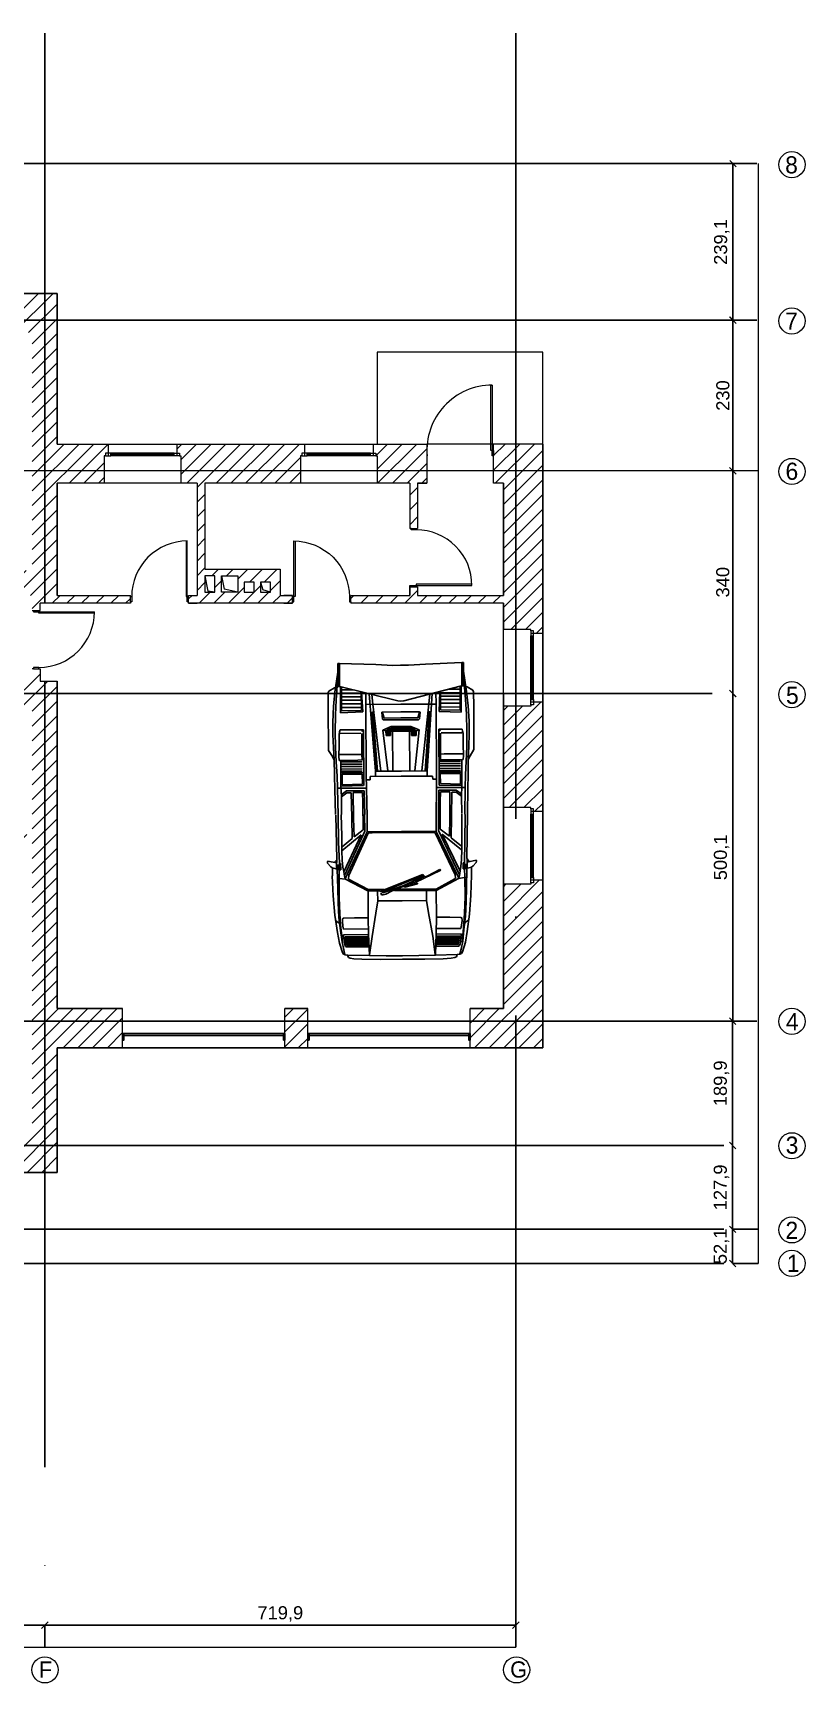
# Model space of a CAD drawing. Header units: centimetres. Extents: x -11062 to 12236, y -3130 to 12397.
# Drawn here: x 11041 to 12221, y 8059 to 10578 of the extents above; entities that cross this region are included whole.
import ezdxf

# ---------------------------------------------------------------- set-up
doc = ezdxf.new("R2010")
doc.units = ezdxf.units.CM
doc.header["$PDMODE"] = 35
doc.header["$PDSIZE"] = 10
doc.linetypes.add('ACAD_ISO04W100', pattern=[30, 24, -3, 0, -3])
for name, color, linetype in [('cad-block.com', 7, 'Continuous'), ('dvoriste', 95, 'Continuous'), ('kote', 201, 'Continuous'), ('namjestaj', 31, 'Continuous'), ('pomocne', 2, 'ACAD_ISO04W100'), ('prozori', 140, 'Continuous'), ('vrata', 130, 'Continuous'), ('zidovi', 11, 'Continuous')]:
    doc.layers.add(name, color=color, linetype=linetype)
doc.styles.add('Annotative', font='arial.ttf')
doc.styles.get("Standard").update_dxf_attribs({"font": ''})
doc.styles.get('Standard').set_extended_font_data('Bahnschrift Light')
doc.dimstyles.new('Copy(2) of ISO-25', dxfattribs={"dimscale": 0.1, "dimtxt": 200, "dimasz": 100, "dimexe": 1.25, "dimexo": 0.625, "dimgap": 50, "dimtad": 1, "dimdec": 1, "dimtxsty": 'Annotative', "dimblk": 'OBLIQUE', "dimcen": 2, "dimadec": 0, "dimazin": 0, "dimtfac": 1, "dimtdec": 1, "dimtmove": 0, "dimatfit": 3, "dimldrblk": 'OBLIQUE', "dimfxl": 1, "dimarcsym": 0})

# ---------------------------------------------------------------- blocks, each defined once
blk = doc.blocks.new('vrata')
at = {"layer": 'vrata', "lineweight": 5}
blk.add_lwpolyline([(13, -2), (15, -2), (15, -6), (15, -10), (13, -10)], dxfattribs=at)
blk.add_lwpolyline([(17, -95), (17, -10), (15, -10), (15, -95, 0.414214), (100, -10)], format="xyb", dxfattribs=at)
blk.add_lwpolyline([(102, -2), (102, -10), (100, -10), (100, -2)], close=True, dxfattribs=at)
at = {"layer": 'zidovi', "lineweight": 5}
for p, q in [((13, 0), (0, 0)), ((0, 0), (13, 0)), ((13, 0), (13, -12)), ((13, -12), (0, -12))]:
    blk.add_line(p, q, dxfattribs=at)
at = {"layer": 'zidovi', "color": 7, "lineweight": 5}
for p, q in [((102, -2), (102, 0)), ((102, -10), (102, -12))]:
    blk.add_line(p, q, dxfattribs=at)
blk = doc.blocks.new('*U5')
at = {"layer": 'vrata', "lineweight": 5}
for p, q in [((-4, -10), (-4, 90)), ((-4, 90), (-2, 90)), ((-2, 90), (-2, -10)), ((0, 0), (-102, 0)), ((0, -10), (0, 0)), ((-101.7, -10), (-102, -10)), ((-102, -10), (-102, -18)), ((-102, -18), (-101.7, -18)), ((-101.7, -18), (-101.7, -10)), ((-2, -10), (-4, -10)), ((-2, -18), (-2, -10)), ((-2, -10), (0, -10)), ((0, -18), (-2, -18)), ((0, -10), (0, -18))]:
    blk.add_line(p, q, dxfattribs=at)
blk.add_arc((-2, -10), 100, 90, 184.5886, dxfattribs=at)
blk = doc.blocks.new('*U4')
at = {"layer": 'prozori', "lineweight": 5}
for p, q in [((-111, 60), (-6, 60)), ((-111, 46), (-111, 42)), ((-10, 46), (-107, 46)), ((-10, 44), (-107, 44)), ((-10, 42), (-107, 42)), ((-6, 46), (-6, 42)), ((0, 0), (-117, 0))]:
    blk.add_line(p, q, dxfattribs=at)
for points in [[(-107, 46), (-115, 46), (-115, 42), (-107, 42)], [(-10, 46), (-2, 46), (-2, 42), (-10, 42)]]:
    blk.add_lwpolyline(points, close=True, dxfattribs=at)
at = {"layer": 'zidovi', "lineweight": 5}
for p, q in [((-115, 42), (-117, 42)), ((-117, 42), (-117, 0)), ((-2, 42), (0, 42)), ((0, 42), (0, 0))]:
    blk.add_line(p, q, dxfattribs=at)
for points in [[(-111, 60), (-111, 50), (-111, 46)], [(-6, 60), (-6, 50), (-6, 46)]]:
    blk.add_lwpolyline(points, dxfattribs=at)
blk = doc.blocks.new('prozori veci')
at = {"layer": 'prozori', "lineweight": 5}
for p, q in [((-111, 60), (-6, 60)), ((-111, 46), (-111, 42)), ((-10, 46), (-107, 46)), ((-10, 44), (-107, 44)), ((-10, 42), (-107, 42)), ((-6, 46), (-6, 42)), ((0, 0), (-117, 0))]:
    blk.add_line(p, q, dxfattribs=at)
for points in [[(-107, 46), (-115, 46), (-115, 42), (-107, 42)], [(-10, 46), (-2, 46), (-2, 42), (-10, 42)]]:
    blk.add_lwpolyline(points, close=True, dxfattribs=at)
at = {"layer": 'zidovi', "lineweight": 5}
for p, q in [((-115, 42), (-117, 42)), ((-117, 42), (-117, 0)), ((-2, 42), (0, 42)), ((0, 42), (0, 0))]:
    blk.add_line(p, q, dxfattribs=at)
for points in [[(-111, 60), (-111, 50), (-111, 46)], [(-6, 60), (-6, 50), (-6, 46)]]:
    blk.add_lwpolyline(points, dxfattribs=at)
blk = doc.blocks.new('garaza')
at = {"layer": 'vrata', "ltscale": 200}
for p, q in [((2, 0), (246, 0)), ((0, -22), (248, -22)), ((2, -3.1), (246, -3.1))]:
    blk.add_line(p, q, dxfattribs=at)
for points in [[(0, 0), (2, 0), (2, -10), (0, -10)], [(246, 0), (248, 0), (248, -10), (246, -10)]]:
    blk.add_lwpolyline(points, close=True, dxfattribs=at)
blk = doc.blocks.new('A$C4BF10EC4')
for p, q in [((1356, 2131), (1408, 2177)), ((1408, 2177), (1430, 2179)), ((1439, 2174), (1413, 2044)), ((1430, 2179), (1439, 2174)), ((68, 1926), (80, 1954)), ((72, 1930), (141, 1946)), ((80, 1954), (104, 1967)), ((104, 1967), (242, 2010)), ((141, 1946), (260, 1971)), ((193, 1924), (219, 1932)), ((219, 1932), (344, 1948)), ((238, 1963), (346, 1975)), ((242, 2010), (397, 2038)), ((260, 1971), (424, 1991)), ((344, 1948), (363, 1948)), ((346, 1975), (510, 1991)), ((363, 1948), (363, 1580)), ((397, 2038), (651, 2073)), ((424, 1991), (617, 2014)), ((445, 1947), (490, 1957)), ((445, 1586), (445, 1947)), ((490, 1957), (562, 1964)), ((510, 1991), (672, 2002)), ((519, 2003), (533, 2014)), ((533, 2014), (566, 2060)), ((562, 1964), (597, 1963)), ((566, 2060), (581, 2063)), ((597, 1963), (604, 1947)), ((604, 1947), (610, 1786)), ((617, 2014), (832, 2026)), ((651, 2073), (930, 2096)), ((672, 2002), (905, 2010)), ((832, 2026), (1038, 2030)), ((905, 2010), (1190, 2008)), ((930, 2096), (1223, 2108)), ((1038, 2030), (1319, 2036)), ((1176, 1916), (1186, 2006)), ((1178, 1920), (1216, 1929)), ((1186, 2006), (1194, 2030)), ((1190, 2008), (1323, 2006)), ((1216, 1929), (1288, 1941)), ((1226, 2105), (1336, 2105)), ((1288, 1941), (1350, 1953)), ((1290, 1936), (1822, 1683)), ((1313, 2000), (1325, 2049)), ((1313, 1985), (1313, 2000)), ((1403, 1985), (1313, 1985)), ((1320, 2023), (1375, 2023)), ((1320, 2008), (1376, 2008)), ((1413, 2044), (1324, 2044)), ((1325, 2049), (1339, 2108)), ((1339, 2108), (1356, 2131)), ((1350, 1953), (1453, 1963)), ((1381, 2040), (1379, 2003)), ((1379, 2003), (1402, 2003)), ((1402, 2003), (1402, 1985)), ((1409, 2004), (1714, 2012)), ((1459, 2042), (1417, 2042)), ((1423, 2074), (1459, 2042)), ((1453, 1963), (1591, 1966)), ((1464, 2040), (2111, 2053)), ((1591, 1966), (1807, 1967)), ((1822, 1683), (1591, 1964)), ((1648, 1962), (1770, 1814)), ((1714, 2012), (2110, 2018)), ((1807, 1967), (2114, 1971)), ((2112, 2016), (2502, 2022)), ((2119, 2054), (2485, 2061)), ((2377, 1968), (2121, 1970)), ((2435, 1890), (2377, 1968)), ((2380, 1968), (2522, 1973)), ((2463, 1891), (2406, 1971)), ((2485, 2061), (2691, 2067)), ((2502, 2022), (2686, 2029)), ((2503, 2021), (2503, 1600)), ((2522, 1973), (2694, 1973)), ((2539, 1643), (2533, 1969)), ((2552, 1954), (2561, 1660)), ((2706, 1954), (2552, 1954)), ((2686, 2029), (2885, 2039)), ((2925, 2068), (2695, 2067)), ((2699, 1973), (2903, 1973)), ((2706, 1660), (2706, 1954)), ((2727, 1973), (2727, 1643)), ((2750, 1958), (2750, 1660)), ((2782, 1958), (2782, 1660)), ((2820, 1958), (2820, 1660)), ((2854, 1958), (2854, 1660)), ((2885, 2039), (3102, 2048)), ((2887, 1958), (2887, 1660)), ((2971, 2000), (2909, 1997)), ((2909, 1997), (2909, 1871)), ((2912, 2070), (2966, 2096)), ((3094, 2081), (2925, 2068)), ((2966, 2096), (3057, 2150)), ((3131, 1996), (2971, 2000)), ((2996, 1996), (2994, 1717)), ((3057, 2150), (3687, 2154)), ((3290, 2087), (3094, 2081)), ((3102, 2048), (3329, 2052)), ((3289, 1995), (3131, 1996)), ((3325, 1990), (3289, 1995)), ((3471, 2085), (3290, 2087)), ((3301, 1979), (3305, 1676)), ((3355, 1981), (3325, 1990)), ((3329, 2052), (3574, 2046)), ((3355, 1640), (3355, 1981)), ((3695, 2074), (3471, 2085)), ((3574, 2046), (3788, 2033)), ((3605, 1972), (3615, 1647)), ((3980, 1972), (3605, 1972)), ((3637, 1666), (3633, 1957)), ((3633, 1957), (3975, 1957)), ((3680, 1670), (3680, 1957)), ((3687, 2154), (3900, 2150)), ((3906, 2052), (3695, 2074)), ((3736, 1670), (3736, 1957)), ((3776, 1132), (3987, 1979)), ((3788, 2033), (4141, 2009)), ((3788, 1670), (3788, 1957)), ((3838, 1670), (3838, 1957)), ((3889, 1670), (3889, 1957)), ((3900, 2150), (3922, 2141)), ((4103, 2024), (3906, 2052)), ((3922, 2141), (3971, 2059)), ((3939, 1793), (3939, 1957)), ((3971, 2059), (3976, 2044)), ((3987, 1985), (3987, 2007)), ((3987, 2007), (4327, 2007)), ((3987, 1979), (3997, 1985)), ((3995, 1985), (3987, 1985)), ((3997, 1985), (4327, 1985)), ((4200, 2009), (4103, 2024)), ((4327, 1985), (4307, 1454)), ((4327, 2007), (4327, 1985)), ((4, 1686), (10, 1799)), ((10, 1799), (18, 1856)), ((18, 1856), (31, 1877)), ((31, 1877), (63, 1891)), ((57, 1572), (63, 1889)), ((63, 1889), (68, 1926)), ((184, 1907), (193, 1924)), ((184, 1578), (184, 1907)), ((209, 1905), (334, 1924)), ((209, 1592), (209, 1905)), ((215, 1901), (333, 1901)), ((215, 1891), (333, 1891)), ((215, 1878), (333, 1878)), ((215, 1864), (333, 1864)), ((215, 1850), (333, 1850)), ((215, 1835), (333, 1835)), ((215, 1824), (333, 1824)), ((215, 1809), (333, 1809)), ((215, 1795), (333, 1795)), ((215, 1780), (333, 1780)), ((215, 1766), (333, 1766)), ((215, 1752), (333, 1752)), ((215, 1739), (333, 1739)), ((215, 1726), (333, 1726)), ((215, 1716), (333, 1716)), ((215, 1704), (333, 1704)), ((215, 1693), (333, 1693)), ((257, 1909), (333, 1909)), ((334, 1924), (334, 1597)), ((610, 1786), (610, 1589)), ((1002, 1590), (1176, 1916)), ((1022, 1586), (1167, 1864)), ((1167, 1864), (1178, 1871)), ((1863, 1594), (1178, 1920)), ((1178, 1871), (1227, 1868)), ((1845, 1581), (1230, 1866)), ((1239, 1927), (1876, 1628)), ((1770, 1814), (2076, 1819)), ((2067, 1793), (1791, 1787)), ((1791, 1787), (1894, 1654)), ((2438, 1797), (2067, 1793)), ((2076, 1819), (2435, 1827)), ((2435, 1827), (2435, 1890)), ((2441, 1659), (2440, 1796)), ((2465, 1636), (2463, 1891)), ((2909, 1871), (2910, 1725)), ((2910, 1725), (2914, 1662)), ((2994, 1717), (2992, 1667)), ((0, 1418), (4, 1686)), ((51, 1328), (57, 1572)), ((61, 1572), (371, 1582)), ((68, 1570), (336, 1533)), ((334, 1597), (209, 1592)), ((215, 1680), (333, 1680)), ((215, 1668), (333, 1668)), ((215, 1658), (333, 1658)), ((215, 1646), (333, 1646)), ((215, 1632), (333, 1632)), ((215, 1615), (333, 1615)), ((215, 1603), (333, 1603)), ((336, 1533), (674, 1475)), ((371, 1582), (612, 1588)), ((612, 1588), (1000, 1586)), ((674, 1475), (854, 1445)), ((856, 1447), (993, 1447)), ((1000, 1586), (1000, 1408)), ((1022, 1349), (1022, 1586)), ((1847, 1580), (1850, 1519)), ((1850, 1519), (1850, 1090)), ((1864, 1591), (1864, 1090)), ((1867, 1594), (2085, 1594)), ((1876, 1628), (2118, 1631)), ((1894, 1654), (2294, 1656)), ((2085, 1594), (2503, 1600)), ((2119, 1629), (2465, 1636)), ((2294, 1656), (2441, 1659)), ((2503, 1600), (2693, 1605)), ((2540, 1640), (3355, 1640)), ((2561, 1660), (2706, 1660)), ((2625, 1601), (2625, 1547)), ((2625, 1547), (2673, 1547)), ((2671, 1467), (2747, 1467)), ((2673, 1547), (2673, 1092)), ((2696, 1603), (3726, 1603)), ((2747, 1467), (2747, 1092)), ((2749, 1436), (3606, 1501)), ((2749, 1387), (3727, 1500)), ((2749, 1467), (3043, 1490)), ((2751, 1459), (3609, 1516)), ((2914, 1662), (2921, 1644)), ((2919, 1663), (2995, 1666)), ((2995, 1666), (3300, 1665)), ((3043, 1490), (3879, 1550)), ((3352, 1645), (3328, 1662)), ((3609, 1516), (3609, 1487)), ((3615, 1647), (3906, 1662)), ((3913, 1670), (3637, 1666)), ((3724, 1601), (3724, 1089)), ((3726, 1603), (3892, 1603)), ((3727, 1500), (3868, 1514)), ((4307, 1454), (4293, 1202)), ((0, 1091), (0, 1418)), ((51, 1089), (51, 1328)), ((854, 1445), (854, 1089)), ((940, 1392), (969, 1401)), ((940, 1368), (940, 1392)), ((951, 1329), (940, 1368)), ((993, 1242), (951, 1329)), ((971, 1370), (975, 1383)), ((1039, 1178), (971, 1370)), ((978, 1385), (991, 1363)), ((980, 1406), (996, 1399)), ((991, 1363), (1210, 816)), ((1050, 1111), (993, 1242)), ((996, 1399), (1235, 786)), ((3330, 1214), (2747, 1214)), ((2751, 1287), (3348, 1354)), ((3267, 1310), (3335, 1310)), ((3267, 1245), (3267, 1310)), ((3331, 1245), (3267, 1245)), ((3274, 1302), (3348, 1299)), ((3274, 1268), (3338, 1268)), ((3276, 1285), (3344, 1282)), ((3330, 1093), (3330, 1214)), ((3331, 1217), (3331, 1245)), ((3335, 1310), (3348, 1351)), ((3338, 1268), (3356, 1218)), ((3344, 1282), (3366, 1223)), ((3348, 1354), (3398, 1235)), ((3348, 1299), (3377, 1228)), ((3356, 1218), (3356, 1091)), ((3366, 1223), (3366, 1089)), ((3377, 1228), (3377, 1091)), ((3398, 1235), (3398, 1091)), ((3497, 1344), (3510, 1361)), ((3497, 1091), (3497, 1344)), ((3510, 1361), (3608, 1369)), ((3524, 1335), (3585, 1354)), ((3524, 1091), (3524, 1335)), ((3585, 1354), (3611, 1357)), ((3608, 1369), (3611, 1357)), ((3611, 1357), (3611, 1089)), ((0, 1089), (0, 761)), ((51, 1091), (51, 851)), ((854, 734), (854, 1091)), ((1000, 771), (1004, 1089)), ((1004, 1199), (1004, 1091)), ((1022, 1093), (1022, 1158)), ((1022, 1086), (1022, 1021)), ((1022, 1021), (1022, 831)), ((1072, 1079), (1039, 1178)), ((1091, 1005), (1050, 1111)), ((1054, 1050), (1063, 1064)), ((1100, 863), (1054, 1050)), ((1063, 1064), (1086, 983)), ((1127, 944), (1072, 1079)), ((1086, 983), (1091, 1005)), ((1099, 982), (1091, 965)), ((1091, 965), (1111, 863)), ((1122, 912), (1099, 982)), ((1850, 660), (1850, 1089)), ((1864, 588), (1864, 1089)), ((2673, 632), (2673, 1088)), ((2747, 712), (2747, 1088)), ((3330, 966), (2747, 966)), ((3330, 1087), (3330, 966)), ((3356, 961), (3356, 1088)), ((3366, 956), (3366, 1090)), ((3377, 951), (3377, 1088)), ((3398, 944), (3398, 1088)), ((3497, 1088), (3497, 835)), ((3524, 1088), (3524, 845)), ((3611, 822), (3611, 1090)), ((3724, 578), (3724, 1090)), ((3770, 1091), (3776, 1132)), ((3770, 1088), (3776, 1047)), ((3776, 1047), (3987, 201)), ((4293, 1202), (4293, 1089)), ((4293, 977), (4293, 1090)), ((4307, 726), (4293, 977)), ((0, 761), (4, 493)), ((51, 851), (57, 607)), ((674, 704), (854, 734)), ((856, 732), (993, 732)), ((1000, 593), (1000, 771)), ((1022, 831), (1022, 593)), ((1111, 863), (1100, 863)), ((1117, 897), (1122, 912)), ((1298, 523), (1117, 897)), ((1172, 856), (1127, 944)), ((1136, 899), (1142, 892)), ((1181, 800), (1136, 894)), ((1142, 892), (1190, 805)), ((1198, 811), (1172, 856)), ((1190, 805), (1181, 800)), ((1194, 795), (1216, 800)), ((1199, 777), (1194, 795)), ((1210, 816), (1198, 811)), ((1221, 789), (1199, 777)), ((1235, 786), (1203, 760)), ((1203, 760), (1212, 723)), ((1216, 800), (1221, 789)), ((2749, 792), (3727, 679)), ((2749, 743), (3606, 678)), ((2751, 892), (3348, 825)), ((3331, 935), (3267, 935)), ((3267, 935), (3267, 869)), ((3267, 869), (3335, 869)), ((3274, 912), (3338, 912)), ((3274, 877), (3348, 881)), ((3276, 894), (3344, 897)), ((3331, 962), (3331, 935)), ((3335, 869), (3348, 828)), ((3338, 912), (3356, 961)), ((3344, 897), (3366, 956)), ((3348, 881), (3377, 951)), ((3348, 825), (3398, 944)), ((3497, 835), (3510, 818)), ((3510, 818), (3608, 810)), ((3524, 845), (3585, 825)), ((3585, 825), (3611, 822)), ((3608, 810), (3611, 822)), ((4327, 195), (4307, 726)), ((4, 493), (10, 380)), ((57, 607), (63, 290)), ((61, 607), (371, 597)), ((68, 610), (336, 646)), ((184, 601), (184, 272)), ((334, 582), (209, 587)), ((209, 587), (209, 274)), ((215, 577), (333, 577)), ((215, 564), (333, 564)), ((215, 548), (333, 548)), ((215, 533), (333, 533)), ((215, 521), (333, 521)), ((215, 511), (333, 511)), ((215, 499), (333, 499)), ((215, 487), (333, 487)), ((334, 255), (334, 582)), ((336, 646), (674, 704)), ((363, 231), (363, 599)), ((371, 597), (612, 591)), ((445, 593), (445, 232)), ((610, 393), (610, 590)), ((612, 591), (1000, 593)), ((1002, 589), (1176, 264)), ((1022, 593), (1167, 315)), ((1863, 585), (1178, 259)), ((1212, 723), (1306, 534)), ((1845, 598), (1230, 313)), ((1239, 252), (1876, 551)), ((1290, 243), (1822, 496)), ((1306, 534), (1298, 523)), ((1822, 496), (1591, 215)), ((1791, 393), (1894, 525)), ((1847, 599), (1850, 660)), ((1867, 585), (2085, 585)), ((1876, 551), (2118, 548)), ((1894, 525), (2294, 524)), ((2085, 585), (2503, 579)), ((2119, 550), (2465, 544)), ((2294, 524), (2441, 520)), ((2441, 520), (2440, 383)), ((2465, 544), (2463, 288)), ((2503, 579), (2693, 574)), ((2503, 159), (2503, 579)), ((2539, 536), (2533, 210)), ((2540, 539), (3355, 539)), ((2552, 225), (2561, 520)), ((2561, 520), (2706, 520)), ((2625, 578), (2625, 632)), ((2625, 632), (2673, 632)), ((2671, 712), (2747, 712)), ((2696, 576), (3726, 576)), ((2706, 520), (2706, 225)), ((2727, 206), (2727, 536)), ((2749, 712), (3043, 689)), ((2750, 222), (2750, 520)), ((2751, 720), (3609, 663)), ((2782, 222), (2782, 520)), ((2820, 222), (2820, 520)), ((2854, 222), (2854, 520)), ((2887, 222), (2887, 520)), ((2910, 454), (2914, 517)), ((2914, 517), (2921, 535)), ((2919, 516), (2995, 513)), ((2994, 462), (2992, 512)), ((2995, 513), (3300, 515)), ((3043, 689), (3879, 629)), ((3301, 200), (3305, 503)), ((3352, 534), (3328, 517)), ((3355, 539), (3355, 198)), ((3605, 208), (3615, 532)), ((3609, 663), (3609, 693)), ((3615, 532), (3906, 517)), ((3637, 513), (3633, 223)), ((3913, 510), (3637, 513)), ((3680, 510), (3680, 223)), ((3726, 576), (3892, 576)), ((3727, 679), (3868, 665)), ((3736, 510), (3736, 223)), ((3788, 510), (3788, 223)), ((3838, 510), (3838, 223)), ((3889, 510), (3889, 223)), ((10, 380), (18, 323)), ((18, 323), (31, 302)), ((31, 302), (63, 288)), ((63, 290), (68, 253)), ((68, 253), (80, 225)), ((72, 249), (141, 233)), ((184, 272), (193, 255)), ((193, 255), (219, 247)), ((209, 274), (334, 255)), ((215, 475), (333, 475)), ((215, 463), (333, 463)), ((215, 453), (333, 453)), ((215, 440), (333, 440)), ((215, 428), (333, 428)), ((215, 413), (333, 413)), ((215, 400), (333, 400)), ((215, 384), (333, 384)), ((215, 371), (333, 371)), ((215, 355), (333, 355)), ((215, 344), (333, 344)), ((215, 329), (333, 329)), ((215, 315), (333, 315)), ((215, 301), (333, 301)), ((215, 288), (333, 288)), ((215, 278), (333, 278)), ((219, 247), (344, 231)), ((257, 270), (333, 270)), ((604, 232), (610, 393)), ((1167, 315), (1178, 309)), ((1176, 264), (1186, 174)), ((1178, 309), (1227, 311)), ((1178, 259), (1216, 250)), ((1216, 250), (1288, 238)), ((1648, 217), (1770, 365)), ((1770, 365), (2076, 360)), ((2067, 386), (1791, 393)), ((2438, 382), (2067, 386)), ((2076, 360), (2435, 353)), ((2435, 289), (2377, 211)), ((2463, 288), (2406, 208)), ((2435, 353), (2435, 289)), ((2909, 309), (2910, 454)), ((2909, 182), (2909, 309)), ((2996, 183), (2994, 462)), ((3939, 387), (3939, 223)), ((80, 225), (104, 212)), ((104, 212), (242, 169)), ((141, 233), (260, 208)), ((238, 217), (346, 204)), ((242, 169), (397, 141)), ((260, 208), (424, 188)), ((344, 231), (363, 231)), ((346, 204), (510, 188)), ((397, 141), (651, 106)), ((424, 188), (617, 165)), ((445, 232), (490, 223)), ((490, 223), (562, 215)), ((510, 188), (672, 178)), ((519, 176), (533, 165)), ((533, 165), (566, 119)), ((562, 215), (597, 216)), ((566, 119), (581, 116)), ((597, 216), (604, 232)), ((617, 165), (832, 153)), ((651, 106), (930, 83)), ((672, 178), (905, 169)), ((832, 153), (1038, 149)), ((905, 169), (1190, 171)), ((930, 83), (1223, 71)), ((1038, 149), (1319, 143)), ((1186, 174), (1194, 149)), ((1190, 171), (1323, 174)), ((1226, 74), (1336, 74)), ((1288, 238), (1350, 226)), ((1313, 194), (1313, 179)), ((1403, 194), (1313, 194)), ((1313, 179), (1325, 130)), ((1320, 171), (1376, 171)), ((1320, 156), (1375, 156)), ((1413, 135), (1324, 135)), ((1325, 130), (1339, 72)), ((1339, 72), (1356, 49)), ((1350, 226), (1453, 216)), ((1356, 49), (1408, 3)), ((1379, 176), (1402, 176)), ((1381, 139), (1379, 176)), ((1402, 176), (1402, 194)), ((1408, 3), (1430, 0)), ((1409, 175), (1714, 167)), ((1439, 5), (1413, 135)), ((1459, 137), (1417, 137)), ((1423, 105), (1459, 137)), ((1430, 0), (1439, 5)), ((1453, 216), (1591, 213)), ((1464, 139), (2111, 127)), ((1591, 213), (1807, 212)), ((1714, 167), (2110, 161)), ((1807, 212), (2114, 208)), ((2112, 163), (2502, 157)), ((2119, 125), (2485, 119)), ((2377, 211), (2121, 209)), ((2380, 211), (2522, 206)), ((2485, 119), (2691, 112)), ((2502, 157), (2686, 150)), ((2522, 206), (2694, 206)), ((2706, 225), (2552, 225)), ((2686, 150), (2885, 141)), ((2925, 111), (2695, 113)), ((2699, 206), (2903, 206)), ((2885, 141), (3102, 131)), ((2971, 179), (2909, 182)), ((2912, 109), (2966, 83)), ((3094, 98), (2925, 111)), ((2966, 83), (3057, 29)), ((3131, 183), (2971, 179)), ((3057, 29), (3687, 25)), ((3290, 92), (3094, 98)), ((3102, 131), (3329, 127)), ((3289, 184), (3131, 183)), ((3325, 190), (3289, 184)), ((3471, 94), (3290, 92)), ((3355, 198), (3325, 190)), ((3329, 127), (3574, 133)), ((3695, 105), (3471, 94)), ((3574, 133), (3788, 146)), ((3980, 208), (3605, 208)), ((3633, 223), (3975, 223)), ((3687, 25), (3900, 29)), ((3906, 127), (3695, 105)), ((3788, 146), (4141, 170)), ((3900, 29), (3922, 38)), ((4103, 155), (3906, 127)), ((3922, 38), (3971, 120)), ((3971, 120), (3976, 135)), ((3987, 201), (3997, 195)), ((3987, 195), (3987, 172)), ((3995, 195), (3987, 195)), ((3987, 172), (4327, 172)), ((3997, 195), (4327, 195)), ((4200, 170), (4103, 155)), ((4327, 172), (4327, 195))]:
    blk.add_line(p, q)
blk = doc.blocks.new('_Oblique')
at = {"color": 0, "linetype": 'ByBlock', "lineweight": -2}
blk.add_line((-0.5, -0.5), (0.5, 0.5), dxfattribs=at)
blk = doc.blocks.new('*D55')
at = {"layer": 'Defpoints', "color": 0, "lineweight": 5, "transparency": 16777216}
for p in [(10609, 8146.9), (10609, 8113.4), (11059, 8113.4)]:
    blk.add_point(p, dxfattribs=at)
at = {"layer": 'kote', "color": 0, "lineweight": -2, "transparency": 16777216}
for p, q in [((10609, 8113.5), (10609, 8147)), ((11059, 8146.9), (10609, 8146.9)), ((11059, 8113.5), (11059, 8147))]:
    blk.add_line(p, q, dxfattribs=at)
at = {"layer": 'kote', "color": 0, "lineweight": -2, "transparency": 16777216, "xscale": 10, "yscale": 10, "zscale": 10, "rotation": 180}
blk.add_blockref('_Oblique', (10609, 8146.9), dxfattribs=at)
at = {"layer": 'kote', "color": 0, "lineweight": -2, "transparency": 16777216, "xscale": 10, "yscale": 10, "zscale": 10}
blk.add_blockref('_Oblique', (11059, 8146.9), dxfattribs=at)
at = {"layer": 'kote', "color": 0, "lineweight": 5, "transparency": 16777216, "insert": (10834, 8162.1), "char_height": 20, "attachment_point": 5, "style": 'Annotative'}
blk.add_mtext('450', dxfattribs=at)
blk = doc.blocks.new('*D56')
at = {"layer": 'Defpoints', "color": 0, "lineweight": 5, "transparency": 16777216}
for p in [(11778.9, 8146.9), (11059, 8113.4), (11778.9, 8113.4)]:
    blk.add_point(p, dxfattribs=at)
at = {"layer": 'kote', "color": 0, "lineweight": -2, "transparency": 16777216}
for p, q in [((11059, 8113.5), (11059, 8147)), ((11059, 8146.9), (11778.9, 8146.9)), ((11778.9, 8113.5), (11778.9, 8147))]:
    blk.add_line(p, q, dxfattribs=at)
at = {"layer": 'kote', "color": 0, "lineweight": -2, "transparency": 16777216, "xscale": 10, "yscale": 10, "zscale": 10, "rotation": 180}
blk.add_blockref('_Oblique', (11059, 8146.9), dxfattribs=at)
at = {"layer": 'kote', "color": 0, "lineweight": -2, "transparency": 16777216, "xscale": 10, "yscale": 10, "zscale": 10}
blk.add_blockref('_Oblique', (11778.9, 8146.9), dxfattribs=at)
at = {"layer": 'kote', "color": 0, "lineweight": 5, "transparency": 16777216, "insert": (11419, 8163.9), "char_height": 20, "attachment_point": 5, "style": 'Annotative'}
blk.add_mtext('719,9', dxfattribs=at)
blk = doc.blocks.new('*D57')
at = {"layer": 'Defpoints', "color": 0, "lineweight": 5, "transparency": 16777216}
for p in [(12110.3, 8751.2), (12149.3, 8751.2), (12149.3, 8699.1)]:
    blk.add_point(p, dxfattribs=at)
at = {"layer": 'kote', "color": 0, "lineweight": -2, "transparency": 16777216}
for p, q in [((12149.3, 8751.2), (12110.1, 8751.2)), ((12110.3, 8699.1), (12110.3, 8751.2)), ((12149.3, 8699.1), (12110.1, 8699.1))]:
    blk.add_line(p, q, dxfattribs=at)
at = {"layer": 'kote', "color": 0, "lineweight": -2, "transparency": 16777216, "xscale": 10, "yscale": 10, "zscale": 10}
for p, rotation in [((12110.3, 8751.2), 90), ((12110.3, 8699.1), 270)]:
    blk.add_blockref('_Oblique', p, dxfattribs=dict(at, rotation=rotation))
at = {"layer": 'kote', "color": 0, "lineweight": 5, "transparency": 16777216, "insert": (12093.2, 8725.2), "char_height": 20, "attachment_point": 5, "rotation": 90, "style": 'Annotative'}
blk.add_mtext('52,1', dxfattribs=at)
blk = doc.blocks.new('*D58')
at = {"layer": 'Defpoints', "color": 0, "lineweight": 5, "transparency": 16777216}
for p in [(12110.3, 8879.2), (12110.3, 8879.2), (12110.3, 8751.2)]:
    blk.add_point(p, dxfattribs=at)
at = {"layer": 'kote', "color": 0, "lineweight": -2, "transparency": 16777216}
for p, q in [((12110.3, 8879.2), (12110.4, 8879.2)), ((12110.3, 8751.2), (12110.3, 8879.2)), ((12110.3, 8751.2), (12110.4, 8751.2))]:
    blk.add_line(p, q, dxfattribs=at)
at = {"layer": 'kote', "color": 0, "lineweight": -2, "transparency": 16777216, "xscale": 10, "yscale": 10, "zscale": 10}
for p, rotation in [((12110.3, 8879.2), 90), ((12110.3, 8751.2), 270)]:
    blk.add_blockref('_Oblique', p, dxfattribs=dict(at, rotation=rotation))
at = {"layer": 'kote', "color": 0, "lineweight": 5, "transparency": 16777216, "insert": (12093.2, 8815.2), "char_height": 20, "attachment_point": 5, "rotation": 90, "style": 'Annotative'}
blk.add_mtext('127,9', dxfattribs=at)
blk = doc.blocks.new('*D59')
at = {"layer": 'Defpoints', "color": 0, "lineweight": 5, "transparency": 16777216}
for p in [(12110.3, 9069.1), (12110.3, 9069.1), (12110.3, 8879.2)]:
    blk.add_point(p, dxfattribs=at)
at = {"layer": 'kote', "color": 0, "lineweight": -2, "transparency": 16777216}
for p, q in [((12110.3, 9069.1), (12110.4, 9069.1)), ((12110.3, 8879.2), (12110.3, 9069.1)), ((12110.3, 8879.2), (12110.4, 8879.2))]:
    blk.add_line(p, q, dxfattribs=at)
at = {"layer": 'kote', "color": 0, "lineweight": -2, "transparency": 16777216, "xscale": 10, "yscale": 10, "zscale": 10}
for p, rotation in [((12110.3, 9069.1), 90), ((12110.3, 8879.2), 270)]:
    blk.add_blockref('_Oblique', p, dxfattribs=dict(at, rotation=rotation))
at = {"layer": 'kote', "color": 0, "lineweight": 5, "transparency": 16777216, "insert": (12093.2, 8974.1), "char_height": 20, "attachment_point": 5, "rotation": 90, "style": 'Annotative'}
blk.add_mtext('189,9', dxfattribs=at)
blk = doc.blocks.new('*D60')
at = {"layer": 'Defpoints', "color": 0, "lineweight": 5, "transparency": 16777216}
for p in [(12110.3, 9569.2), (12110.4, 9569.2), (12110.3, 9069.1)]:
    blk.add_point(p, dxfattribs=at)
at = {"layer": 'kote', "color": 0, "lineweight": -2, "transparency": 16777216}
for p, q in [((12110.3, 9569.2), (12110.5, 9569.2)), ((12110.4, 9069.1), (12110.4, 9569.2)), ((12110.3, 9069.1), (12110.5, 9069.1))]:
    blk.add_line(p, q, dxfattribs=at)
at = {"layer": 'kote', "color": 0, "lineweight": -2, "transparency": 16777216, "xscale": 10, "yscale": 10, "zscale": 10}
for p, rotation in [((12110.4, 9569.2), 90), ((12110.4, 9069.1), 270)]:
    blk.add_blockref('_Oblique', p, dxfattribs=dict(at, rotation=rotation))
at = {"layer": 'kote', "color": 0, "lineweight": 5, "transparency": 16777216, "insert": (12093.4, 9319.1), "char_height": 20, "attachment_point": 5, "rotation": 90, "style": 'Annotative'}
blk.add_mtext('500,1', dxfattribs=at)
blk = doc.blocks.new('*D61')
at = {"layer": 'Defpoints', "color": 0, "lineweight": 5, "transparency": 16777216}
for p in [(12110.5, 9909.2), (12110.5, 9909.2), (12110.5, 9569.2)]:
    blk.add_point(p, dxfattribs=at)
at = {"layer": 'kote', "color": 0, "lineweight": -2, "transparency": 16777216}
for p, q in [((12110.5, 9569.2), (12110.5, 9909.2)), ((12110.6, 9909.2), (12110.6, 9909.2)), ((12110.6, 9569.2), (12110.6, 9569.2))]:
    blk.add_line(p, q, dxfattribs=at)
at = {"layer": 'kote', "color": 0, "lineweight": -2, "transparency": 16777216, "xscale": 10, "yscale": 10, "zscale": 10}
for p, rotation in [((12110.5, 9909.2), 90), ((12110.5, 9569.2), 270)]:
    blk.add_blockref('_Oblique', p, dxfattribs=dict(at, rotation=rotation))
at = {"layer": 'kote', "color": 0, "lineweight": 5, "transparency": 16777216, "insert": (12095.3, 9739.2), "char_height": 20, "attachment_point": 5, "rotation": 90, "style": 'Annotative'}
blk.add_mtext('340', dxfattribs=at)
blk = doc.blocks.new('*D62')
at = {"layer": 'Defpoints', "color": 0, "lineweight": 5, "transparency": 16777216}
for p in [(12110.6, 10139.2), (12110.6, 10139.2), (12110.6, 9909.2)]:
    blk.add_point(p, dxfattribs=at)
at = {"layer": 'kote', "color": 0, "lineweight": -2, "transparency": 16777216}
for p, q in [((12110.6, 9909.2), (12110.6, 10139.2)), ((12110.7, 10139.2), (12110.8, 10139.2)), ((12110.7, 9909.2), (12110.8, 9909.2))]:
    blk.add_line(p, q, dxfattribs=at)
at = {"layer": 'kote', "color": 0, "lineweight": -2, "transparency": 16777216, "xscale": 10, "yscale": 10, "zscale": 10}
for p, rotation in [((12110.6, 10139.2), 90), ((12110.6, 9909.2), 270)]:
    blk.add_blockref('_Oblique', p, dxfattribs=dict(at, rotation=rotation))
at = {"layer": 'kote', "color": 0, "lineweight": 5, "transparency": 16777216, "insert": (12095.4, 10024.2), "char_height": 20, "attachment_point": 5, "rotation": 90, "style": 'Annotative'}
blk.add_mtext('230', dxfattribs=at)
blk = doc.blocks.new('*D63')
at = {"layer": 'Defpoints', "color": 0, "lineweight": 5, "transparency": 16777216}
for p in [(12110.6, 10378.3), (12110.8, 10378.3), (12110.6, 10139.2)]:
    blk.add_point(p, dxfattribs=at)
at = {"layer": 'kote', "color": 0, "lineweight": -2, "transparency": 16777216}
for p, q in [((12110.7, 10378.3), (12110.9, 10378.3)), ((12110.8, 10139.2), (12110.8, 10378.3)), ((12110.7, 10139.2), (12110.9, 10139.2))]:
    blk.add_line(p, q, dxfattribs=at)
at = {"layer": 'kote', "color": 0, "lineweight": -2, "transparency": 16777216, "xscale": 10, "yscale": 10, "zscale": 10}
for p, rotation in [((12110.8, 10378.3), 90), ((12110.8, 10139.2), 270)]:
    blk.add_blockref('_Oblique', p, dxfattribs=dict(at, rotation=rotation))
at = {"layer": 'kote', "color": 0, "lineweight": 5, "transparency": 16777216, "insert": (12093.7, 10258.7), "char_height": 20, "attachment_point": 5, "rotation": 90, "style": 'Annotative'}
blk.add_mtext('239,1', dxfattribs=at)

msp = doc.modelspace()

# ---------------------------------------------------------------- hatches: boundary and pattern name
at = {"layer": 'namjestaj', "lineweight": 5}
h = msp.add_hatch(dxfattribs=at)
h.set_pattern_fill('ANSI31', color=8, scale=5)
h.set_pattern_definition([(45, (8444.418, 7911.838), (-11.22532, 11.22532), [])])
h.paths.add_polyline_path([(10650.03, 8838.17), (10707.02, 8838.17), (10707.02, 8848.17), (10707.02, 8852.17), (10703.02, 8852.17), (10703.02, 8856.17), (10701.02, 8856.17), (10701.02, 8898.17), (10628.03, 8898.17), (10628.03, 9342.2), (10641.03, 9342.2), (10641.03, 9354.2), (10628.03, 9354.2), (10628.03, 9588.2), (10590.03, 9588.2), (10590.03, 8939.17), (10470.97, 8939.17), (10470.97, 8927.17), (10590.03, 8927.17), (10590.03, 8838.17), (10590.03, 8718.13), (10470.97, 8718.13), (10470.97, 8658.13), (10650.03, 8658.13)])
h.paths.add_polyline_path([(11078.02, 9028.09), (11178.02, 9028.09), (11178.02, 9050.09), (11178.02, 9088.09), (11078.02, 9088.09), (11078.02, 9588.2), (11052.02, 9588.2), (11052.02, 9607.12), (11050.02, 9607.12), (11042.02, 9607.12), (11040.02, 9607.12), (11040.02, 9588.2), (10766.03, 9588.2), (10766.03, 9607.12), (10764.03, 9607.12), (10756.03, 9607.12), (10754.03, 9607.12), (10754.03, 9588.2), (10754.03, 9550.2), (10754.03, 9456.2), (10756.03, 9456.2), (10764.03, 9456.2), (10766.03, 9456.2), (10766.03, 9550.2), (11040.02, 9550.2), (11040.02, 9354.2), (10766.03, 9354.2), (10766.03, 9367.2), (10754.03, 9367.2), (10754.03, 9354.2), (10730.03, 9354.2), (10730.03, 9352.2), (10730.03, 9344.2), (10730.03, 9342.2), (11040.02, 9342.2), (11040.02, 9282.2), (11040.02, 8898.17), (10975.02, 8898.17), (10975.02, 8856.17), (10973.02, 8856.17), (10973.02, 8852.17), (10969.02, 8852.17), (10969.02, 8848.17), (10969.02, 8838.17), (11078.02, 8838.17)])
h.paths.add_polyline_path([(10858.02, 8898.17), (10818.02, 8898.17), (10818.02, 8856.17), (10816.02, 8856.17), (10816.02, 8852.17), (10812.02, 8852.17), (10812.02, 8848.17), (10812.02, 8838.17), (10864.02, 8838.17), (10864.02, 8848.17), (10864.02, 8852.17), (10860.02, 8852.17), (10860.02, 8856.17), (10858.02, 8856.17)], flags=17)
h.paths.add_polyline_path([(10207.93, 9588.2), (9887.93, 9588.2), (9577.9, 9588.2), (9577.9, 9607.74), (9535.9, 9607.74), (9535.9, 9609.74), (9531.9, 9609.74), (9531.9, 9613.74), (9527.9, 9613.74), (9517.9, 9613.74), (9517.9, 9528.2), (9697.94, 9528.2), (9697.94, 9492.2), (9707.94, 9492.2), (9711.94, 9492.2), (9711.94, 9496.2), (9715.94, 9496.2), (9715.94, 9498.2), (9757.94, 9498.2), (9757.94, 9550.2), (10169.93, 9550.2), (10169.93, 9278.15), (10207.93, 9278.15)])
h.paths.add_polyline_path([(10628.03, 9848.2), (10590.03, 9848.2), (10590.03, 9719.12), (10628.03, 9719.12), (10641.03, 9719.12), (10641.03, 9731.12), (10628.03, 9731.12)])
h.paths.add_polyline_path([(11078.02, 10180.2), (10969.02, 10180.2), (10969.02, 10170.2), (10969.02, 10166.2), (10973.02, 10166.2), (10973.02, 10162.2), (10975.02, 10162.2), (10975.02, 10120.2), (11040.02, 10120.2), (11040.02, 9757.2), (10980.02, 9757.2), (10962.02, 9757.2), (10962.02, 9731.12), (10730.03, 9731.12), (10730.03, 9729.12), (10730.03, 9721.12), (10730.03, 9719.12), (10754.03, 9719.12), (10754.03, 9709.12), (10754.03, 9696.12), (10766.03, 9696.12), (10766.03, 9709.12), (10766.03, 9719.12), (11040.02, 9719.12), (11040.02, 9709.12), (11040.02, 9696.12), (11052.02, 9696.12), (11052.02, 9707.12), (11189.9, 9707.12), (11189.9, 9709.12), (11189.9, 9717.12), (11189.9, 9719.12), (11078.02, 9719.12), (11078.02, 9890.2), (11149.9, 9890.2), (11149.9, 9932.2), (11151.9, 9932.2), (11151.9, 9936.2), (11155.9, 9936.2), (11155.9, 9940.2), (11155.9, 9950.2), (11078.02, 9950.2)])
h.paths.add_polyline_path([(11449.82, 9932.2), (11451.82, 9932.2), (11451.82, 9936.2), (11455.82, 9936.2), (11455.82, 9940.2), (11455.82, 9950.2), (11260.9, 9950.2), (11260.9, 9940.2), (11260.9, 9936.2), (11264.9, 9936.2), (11264.9, 9932.2), (11266.9, 9932.2), (11266.9, 9890.2), (11291.9, 9890.2), (11291.9, 9719.12), (11278.9, 9719.12), (11278.9, 9707.12), (11291.9, 9707.12), (11437.59, 9707.12), (11437.59, 9719.12), (11424.59, 9719.12), (11418.9, 9719.12), (11418.9, 9759.12), (11303.9, 9759.12), (11303.9, 9890.2), (11449.82, 9890.2)])
h.paths.add_polyline_path([(11303.9, 9749.12), (11318.9, 9749.12), (11318.9, 9724.12), (11303.9, 9724.12)], flags=16)
h.paths.add_polyline_path([(11328.9, 9749.12), (11353.9, 9749.12), (11353.9, 9724.12), (11353.9, 9724.12), (11328.9, 9724.12)], flags=16)
h.paths.add_polyline_path([(11363.9, 9739.12), (11378.9, 9739.12), (11378.9, 9724.12), (11363.9, 9724.12)], flags=16)
h.paths.add_polyline_path([(11388.9, 9739.12), (11403.9, 9739.12), (11403.9, 9724.11), (11403.87, 9724.12), (11388.9, 9724.12)], flags=16)
h.paths.add_polyline_path([(11819.95, 9950.2), (11744.95, 9950.2), (11744.95, 9940.2), (11744.95, 9932.2), (11744.95, 9890.2), (11759.95, 9890.2), (11759.95, 9719.12), (11628.82, 9719.12), (11628.82, 9732.12), (11616.82, 9732.12), (11616.82, 9719.12), (11526.59, 9719.12), (11526.59, 9717.12), (11526.59, 9709.12), (11526.59, 9707.12), (11759.95, 9707.12), (11759.95, 9667.12), (11801.95, 9667.12), (11801.95, 9665.12), (11805.95, 9665.12), (11805.95, 9661.12), (11809.95, 9661.12), (11819.95, 9661.12)])
h.paths.add_polyline_path([(11642.95, 9950.2), (11560.82, 9950.2), (11560.82, 9940.2), (11560.82, 9936.2), (11564.82, 9936.2), (11564.82, 9932.2), (11566.82, 9932.2), (11566.82, 9890.2), (11616.82, 9890.2), (11616.82, 9821.12), (11618.82, 9821.12), (11626.82, 9821.12), (11628.82, 9821.12), (11628.82, 9890.2), (11642.95, 9890.2)], flags=17)
h.paths.add_polyline_path([(11819.95, 9556.12), (11809.95, 9556.12), (11805.95, 9556.12), (11805.95, 9552.12), (11801.95, 9552.12), (11801.95, 9550.12), (11759.95, 9550.12), (11759.95, 9395.12), (11801.95, 9395.12), (11801.95, 9393.12), (11805.95, 9393.12), (11805.95, 9389.12), (11809.95, 9389.12), (11819.95, 9389.12)])
h.paths.add_polyline_path([(11819.95, 9284.12), (11809.95, 9284.12), (11805.95, 9284.12), (11805.95, 9280.12), (11801.95, 9280.12), (11801.95, 9278.12), (11759.95, 9278.12), (11759.95, 9088.09), (11709.02, 9088.09), (11709.02, 9028.09), (11819.95, 9028.09)])
h.paths.add_polyline_path([(11461.02, 9088.09), (11426.02, 9088.09), (11426.02, 9028.09), (11461.02, 9028.09)])

# ---------------------------------------------------------------- linework, layer by layer
at = {"layer": 'dvoriste', "lineweight": 5}
msp.add_lwpolyline([(11819.95, 9950.2), (11819.95, 10090.2), (11816.82, 10090.2), (11566.82, 10090.2), (11566.82, 9950.2)], dxfattribs=at)
at = {"layer": 'kote', "lineweight": 5}
for p, q in [((12149.34, 10378.27), (12149.34, 8699.13)), ((9558.9, 8113.44), (11778.95, 8113.44))]:
    msp.add_line(p, q, dxfattribs=at)
for centre in [(12200.9, 10376.74), (12200.9, 10138.04), (12200.9, 9908.3), (12200.9, 9567.51), (12200.9, 9068.68), (12200.9, 8878.69), (12200.9, 8750.34), (12200.9, 8699.29), (11059.33, 8078.53), (11780.09, 8078.53)]:
    msp.add_circle(centre, 20, dxfattribs=at)
at = {"layer": 'pomocne', "linetype": 'ACAD_ISO04W100', "ltscale": 50}
for p, q in [((11059.02, 10577.71), (11059.02, 9707.12)), ((11778.95, 10577.71), (11778.95, 8113.44)), ((9447.02, 10378.27), (12149.34, 10378.27)), ((9447.02, 10139.2), (12149.34, 10139.2)), ((11059.02, 9588.2), (11059.02, 8113.44)), ((9378.86, 9569.2), (12149.34, 9569.2)), ((9447.02, 9069.09), (12149.34, 9069.09)), ((9396.88, 8879.17), (12149.34, 8879.17)), ((9396.88, 8751.24), (12149.34, 8751.24)), ((9396.88, 8699.13), (12149.34, 8699.13))]:
    msp.add_line(p, q, dxfattribs=at)
at = {"layer": 'pomocne', "lineweight": 5, "ltscale": 50}
msp.add_line((12149.34, 9909.2), (9436.27, 9909.2), dxfattribs=at)
at = {"layer": 'prozori', "lineweight": 5}
for p, q in [((11303.9, 9749.12), (11308.07, 9725.47)), ((11318.9, 9724.12), (11308.07, 9725.47)), ((11328.9, 9749.12), (11333.38, 9728.6)), ((11353.9, 9724.12), (11333.38, 9728.6)), ((11388.9, 9739.12), (11392.4, 9727.64)), ((11403.87, 9724.12), (11392.4, 9727.64))]:
    msp.add_line(p, q, dxfattribs=at)
at = {"layer": 'vrata', "lineweight": 5}
for p, q in [((11042.02, 9696.12), (11042.02, 9694.12)), ((11042.02, 9694.12), (11046.02, 9694.12)), ((11046.02, 9694.12), (11050.02, 9694.12)), ((11050.02, 9694.12), (11050.02, 9696.12)), ((11050.02, 9692.12), (11050.02, 9694.12)), ((11050.02, 9694.12), (11135.02, 9694.12)), ((11135.02, 9692.12), (11050.02, 9692.12)), ((11050.02, 9609.12), (11042.02, 9609.12)), ((11042.02, 9609.12), (11042.02, 9607.12)), ((11042.02, 9607.12), (11050.02, 9607.12)), ((11050.02, 9607.12), (11050.02, 9609.12))]:
    msp.add_line(p, q, dxfattribs=at)
msp.add_arc((11050.02, 9694.12), 85, 270, 0, dxfattribs=at)
at = {"layer": 'zidovi', "ltscale": 50}
for p, q in [((10969.02, 10180.2), (11078.02, 10180.2)), ((11078.02, 10180.2), (11078.02, 9950.2)), ((11819.95, 9950.2), (11819.95, 9028.09)), ((11078.02, 9890.2), (11078.02, 9719.12)), ((11759.95, 9890.2), (11759.95, 9719.12)), ((11759.95, 9707.12), (11759.95, 9667.12)), ((11078.02, 9588.2), (11078.02, 9088.09)), ((11759.95, 9569.2), (11759.95, 9088.09)), ((11078.02, 9088.09), (11178.02, 9088.09)), ((11426.02, 9088.09), (11461.02, 9088.09)), ((11709.02, 9088.09), (11759.95, 9088.09)), ((11078.02, 9028.09), (11819.95, 9028.09)), ((11078.02, 9028.09), (11078.02, 8838.17)), ((10650.03, 8838.17), (11078.02, 8838.17))]:
    msp.add_line(p, q, dxfattribs=at)
at = {"layer": 'zidovi', "lineweight": 5}
for p, q in [((11078.02, 9950.2), (11642.95, 9950.2)), ((11642.95, 9950.2), (11642.95, 9890.2)), ((11744.95, 9890.2), (11744.95, 9950.2)), ((11291.9, 9890.2), (11291.9, 9719.12)), ((11303.9, 9890.2), (11303.9, 9759.12)), ((11616.82, 9890.2), (11616.82, 9821.12)), ((11628.82, 9890.2), (11628.82, 9821.12)), ((11628.82, 9890.2), (11642.95, 9890.2)), ((11759.95, 9890.2), (11744.95, 9890.2)), ((11303.9, 9759.12), (11418.9, 9759.12)), ((11418.9, 9759.12), (11418.9, 9719.12)), ((11616.82, 9732.12), (11616.82, 9719.12)), ((11628.82, 9734.12), (11628.82, 9734.12)), ((11628.82, 9732.12), (11628.82, 9719.12)), ((11052.02, 9696.12), (11052.02, 9707.12)), ((11189.9, 9707.12), (11052.02, 9707.12)), ((11078.02, 9719.12), (11189.9, 9719.12)), ((11278.9, 9719.12), (11291.9, 9719.12)), ((11437.59, 9707.12), (11278.9, 9707.12)), ((11418.9, 9719.12), (11437.59, 9719.12)), ((11526.59, 9719.12), (11616.82, 9719.12)), ((11759.95, 9707.12), (11526.59, 9707.12)), ((11628.82, 9719.12), (11759.95, 9719.12)), ((11040.02, 9696.12), (11052.02, 9696.12)), ((11042.02, 9607.12), (11040.02, 9607.12)), ((11050.02, 9607.12), (11052.02, 9607.12)), ((11052.02, 9607.12), (11052.02, 9588.2)), ((11052.02, 9588.2), (11078.02, 9588.2)), ((11178.02, 9050.09), (11178.02, 9088.09)), ((11426.02, 9028.09), (11426.02, 9088.09)), ((11461.02, 9028.09), (11461.02, 9088.09)), ((11709.02, 9028.09), (11709.02, 9088.09)), ((11178.02, 9028.09), (11178.02, 9050.09))]:
    msp.add_line(p, q, dxfattribs=at)
at = {"layer": 'zidovi', "lineweight": 5, "ltscale": 50}
for p, q in [((11819.95, 9950.2), (11744.95, 9950.2)), ((11149.9, 9890.2), (11078.02, 9890.2)), ((11291.9, 9890.2), (11266.9, 9890.2)), ((11449.82, 9890.2), (11303.9, 9890.2)), ((11616.82, 9890.2), (11566.82, 9890.2)), ((11641.82, 9890.2), (11628.82, 9890.2)), ((11759.95, 9890.2), (11744.95, 9890.2))]:
    msp.add_line(p, q, dxfattribs=at)
at = {"layer": 'zidovi', "color": 0, "lineweight": 5}
for p, q in [((11303.9, 9749.12), (11303.9, 9724.12)), ((11318.9, 9749.12), (11303.9, 9749.12)), ((11303.9, 9724.12), (11318.9, 9724.12)), ((11318.9, 9724.12), (11318.9, 9749.12)), ((11328.9, 9749.12), (11353.9, 9749.12)), ((11328.9, 9724.12), (11328.9, 9749.12)), ((11353.9, 9724.12), (11328.9, 9724.12)), ((11353.9, 9749.12), (11353.9, 9724.12)), ((11378.9, 9739.12), (11363.9, 9739.12)), ((11363.9, 9739.12), (11363.9, 9724.12)), ((11363.9, 9724.12), (11378.9, 9724.12)), ((11378.9, 9724.12), (11378.9, 9739.12)), ((11403.9, 9739.12), (11388.9, 9739.12)), ((11388.9, 9739.12), (11388.9, 9724.12)), ((11388.9, 9724.12), (11403.9, 9724.12)), ((11403.9, 9724.12), (11403.9, 9739.12)), ((11616.98, 9732.12), (11617.01, 9734.12)), ((11617.01, 9734.12), (11628.82, 9734.12)), ((11628.82, 9732.12), (11628.82, 9719.12))]:
    msp.add_line(p, q, dxfattribs=at)

# ---------------------------------------------------------------- block references
at = {"layer": 'cad-block.com', "xscale": 0.1045375123860016, "yscale": 0.1045375123860016, "zscale": 0.1045375123860016, "rotation": 90.36104034068751}
msp.add_blockref('A$C4BF10EC4', (11719.64, 9164.29), dxfattribs=at)
at = {"layer": 'prozori', "lineweight": 5}
for p in [(11178.02, 9050.09), (11461.02, 9050.09)]:
    msp.add_blockref('garaza', p, dxfattribs=at)
at = {"layer": 'zidovi', "color": 0, "lineweight": 5}
for name, p in [('*U5', (11744.95, 9950.2)), ('*U4', (11266.9, 9890.2))]:
    msp.add_blockref(name, p, dxfattribs=at)
at = {"layer": 'zidovi', "lineweight": 5}
msp.add_blockref('prozori veci', (11566.82, 9890.2), dxfattribs=at)
at = {"layer": 'zidovi', "color": 0, "lineweight": 5}
for name, p, rotation in [('vrata', (11291.9, 9707.12), 180), ('prozori veci', (11759.95, 9550.12), 270), ('prozori veci', (11759.95, 9278.12), 270)]:
    msp.add_blockref(name, p, dxfattribs=dict(at, rotation=rotation))
at = {"layer": 'zidovi', "lineweight": 5, "xscale": -1, "rotation": 180}
msp.add_blockref('vrata', (11424.59, 9707.12), dxfattribs=at)
at = {"layer": 'zidovi', "lineweight": 5, "rotation": 90}
msp.add_blockref('vrata', (11616.82, 9719.12), dxfattribs=at)

# ---------------------------------------------------------------- texts
at = {"layer": 'kote', "lineweight": 5}
for s, height, p in [('8', 26.17, (12190.51, 10363.36)), ('7', 26.17, (12190.51, 10124.67)), ('6', 26.17, (12191.03, 9895.53)), ('5', 26.17, (12191.77, 9553.35)), ('4', 26.17, (12191.67, 9055.16)), ('3', 26.17, (12191.26, 8866.65)), ('2', 26.17, (12190.95, 8736.51)), ('1', 26.17, (12193.06, 8686.15)), ('F', 24.75, (11050.11, 8066.63)), ('G', 24.75, (11770.28, 8066.81))]:
    msp.add_text(s, height=height, dxfattribs=at).set_placement(p)

# ---------------------------------------------------------------- dimensions: what is measured, and where the dimension line sits
for base, p1, p2, picture, middle in [((12110.77, 10378.27), (12110.64, 10139.2), (12110.64, 10378.27), '*D63', (12093.75, 10258.73)), ((12110.64, 10139.2), (12110.64, 9909.2), (12110.64, 10139.2), '*D62', (12095.43, 10024.2)), ((12110.52, 9909.2), (12110.52, 9569.2), (12110.52, 9909.2), '*D61', (12095.3, 9739.2)), ((12110.39, 9569.2), (12110.27, 9069.09), (12110.27, 9569.2), '*D60', (12093.37, 9319.14)), ((12110.27, 9069.09), (12110.27, 8879.17), (12110.27, 9069.09), '*D59', (12093.25, 8974.13)), ((12110.27, 8879.17), (12110.27, 8751.24), (12110.27, 8879.17), '*D58', (12093.25, 8815.21))]:
    dim = msp.add_linear_dim(base=base, p1=p1, p2=p2, angle=90, dimstyle='Copy(2) of ISO-25', dxfattribs=at)
    dim.commit()
    dim.dimension.update_dxf_attribs({"geometry": picture, "text_midpoint": middle})
dim = msp.add_linear_dim(base=(12110.27, 8751.24), p1=(12149.34, 8699.13), p2=(12149.34, 8751.24), angle=90, dimstyle='Copy(2) of ISO-25', dxfattribs=at)
dim.commit()
dim.dimension.update_dxf_attribs({"geometry": '*D57', "text_midpoint": (12110.27, 8725.19), "dimtype": 160})
for base, p2, picture, middle in [((10609.03, 8146.87), (10609.03, 8113.44), '*D55', (10834.03, 8162.08)), ((11778.95, 8146.87), (11778.95, 8113.44), '*D56', (11418.99, 8163.89))]:
    dim = msp.add_linear_dim(base=base, p1=(11059.02, 8113.44), p2=p2, dimstyle='Copy(2) of ISO-25', dxfattribs=at)
    dim.commit()
    dim.dimension.update_dxf_attribs({"geometry": picture, "text_midpoint": middle})

doc.saveas('drawing.dxf')
